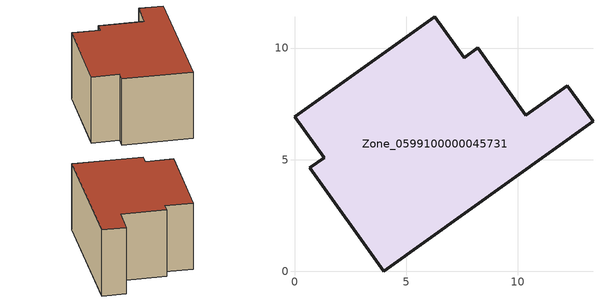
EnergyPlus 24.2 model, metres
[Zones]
Zone_0599100000045731
 floor ground (C_G): 0.68,4.63 1.33,5.08 0,6.93 6.29,11.4 7.6,9.56 8.21,10 10.36,6.99 12.23,8.32 13.37,6.72 3.99,0 z0
 wall outside (C_F): 1.33,5.08 0.68,4.63 3.99,0 13.37,6.72 12.23,8.32 10.36,6.99 8.21,10 7.6,9.56 6.29,11.4 0,6.93 1.33,5.08 z0:5.81
 roof outside (C_R): 6.29,11.4 0,6.93 1.33,5.08 0.68,4.63 3.99,0 13.37,6.72 12.23,8.32 10.36,6.99 8.21,10 7.6,9.56 z5.81
[BUILDING]
Pand.0599100000045731: North Axis=0; Terrain=City; Loads Convergence Tolerance Value=0.04; Temperature Convergence Tolerance Value=0.4; Solar Distribution=FullExterior; Maximum Number of Warmup Days=25; Minimum Number of Warmup Days=1
[Site:Location]
Rotterdam.The.Hague.AP_ZH_NLD Design_Conditions: Latitude=51.96; Longitude=4.45; Time Zone=1; Elevation=-4.5
[SITE:GROUNDTEMPERATURE:BUILDINGSURFACE]
18, 18, 18, 18, 18, 18, 18, 18, 18, 18, 18, 18
[MATERIAL] Thermal Absorptance=0.9; Solar Absorptance=0.7; Visible Absorptance=0.7
Name | Roughness | Thickness | Conductivity | Density | Specific Heat
G.TC.1975-1991 | MediumSmooth | 0.15 | 0.288461 | 540 | 1210
F.TC.1975-1991 | Rough | 0.3 | 0.230769 | 1920 | 840
R.TC.1975-1991 | MediumRough | 0.2 | 0.153846 | 1500 | 1000
[CONSTRUCTION]
C_G: G.TC.1975-1991
C_F: F.TC.1975-1991
C_R: R.TC.1975-1991
[ZONE]
Zone_0599100000045731: Type=1; Multiplier=1; Ceiling Height=Autocalculate; Volume=Autocalculate; Floor Area=autocalculate; Part of Total Floor Area=Yes
[ZONEINFILTRATION:DESIGNFLOWRATE]
Infil_Zone_0599100000045731: Zone or ZoneList or Space or SpaceList=Zone_0599100000045731; Schedule=AlwaysOn; Design Flow Rate Calculation Method=Flow/Area; Flow Rate per Floor Area=0.003; Constant Term Coefficient=1; Temperature Term Coefficient=0; Velocity Term Coefficient=0; Velocity Squared Term Coefficient=0
[HVACTEMPLATE:ZONE:IDEALLOADSAIRSYSTEM]
Zone_0599100000045731: Maximum Heating Supply Air Temperature=50; Minimum Cooling Supply Air Temperature=13; Maximum Heating Supply Air Humidity Ratio=0.0156; Minimum Cooling Supply Air Humidity Ratio=0.0077; Heating Limit=NoLimit; Cooling Limit=NoLimit; Dehumidification Control Type=ConstantSensibleHeatRatio; Cooling Sensible Heat Ratio=0.7; Dehumidification Setpoint=60; Humidification Control Type=None; Humidification Setpoint=30; Outdoor Air Method=None; Outdoor Air Flow Rate per Person=0.00944; Outdoor Air Flow Rate per Zone Floor Area=0; Outdoor Air Flow Rate per Zone=0; Demand Controlled Ventilation Type=None; Outdoor Air Economizer Type=NoEconomizer; Heat Recovery Type=None; Sensible Heat Recovery Effectiveness=0.7; Latent Heat Recovery Effectiveness=0.65
[ZONECONTROL:THERMOSTAT]
ThermostatControl_Zone_0599100000045731: Zone or ZoneList=Zone_0599100000045731; Control Type Schedule=DualSetpointControlType; Control 1=Thermostat_Zone_0599100000045731; Temperature Difference Between Cutout And Setpoint=0
[THERMOSTATSETPOINT:DUALSETPOINT]
Thermostat_Zone_0599100000045731: Heating Setpoint Temperature Schedule=HeatingSetpoint_Zone_0599100000045731; Cooling Setpoint Temperature Schedule=CoolingSetpoint_Zone_0599100000045731
[SCHEDULE:COMPACT]
HeatingSetpoint_Zone_0599100000045731: Through: 12/31, For: AllDays, Until: 24:00, 21
CoolingSetpoint_Zone_0599100000045731: Through: 12/31, For: AllDays, Until: 24:00, 24
DualSetpointControlType: Through: 12/31, For: AllDays, Until: 24:00, 4
AlwaysOn: Through: 12/31, For: AllDays, Until: 24:00, 1
